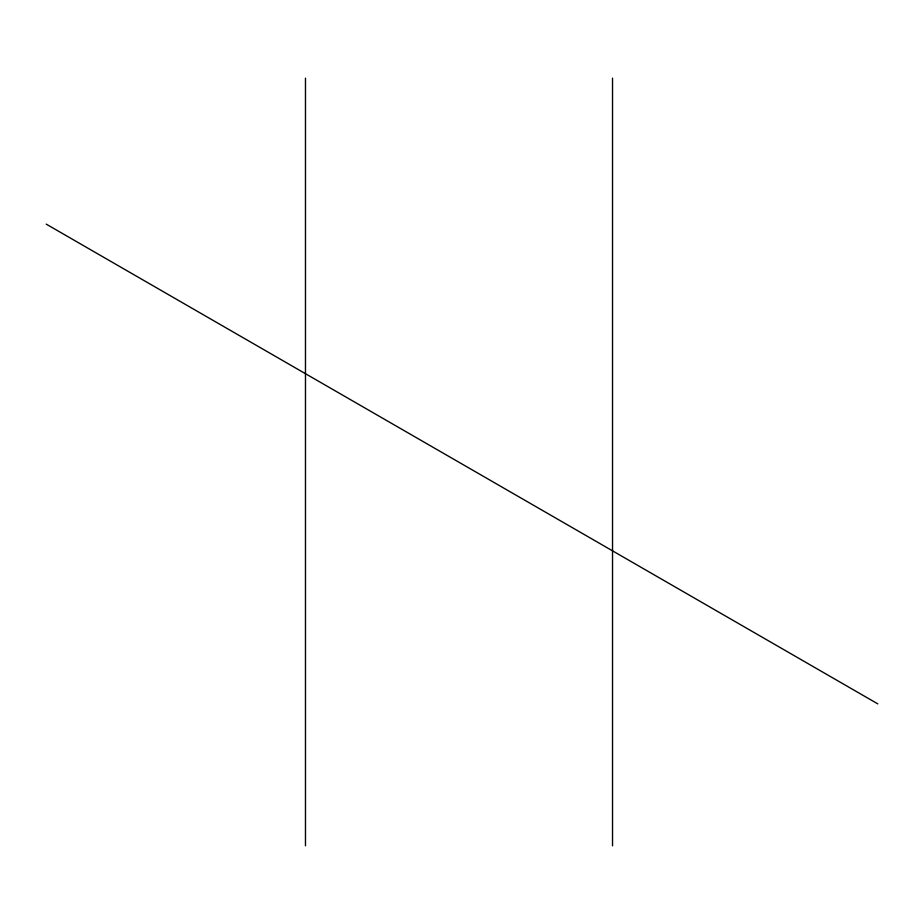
<?xml version="1.0" encoding="UTF-8"?>
<svg xmlns="http://www.w3.org/2000/svg" width="924" height="924" viewBox="0 0 924 924"><rect width="100%" height="100%" fill="white"/><g stroke="black" fill="none" stroke-linecap="round" stroke-linejoin="round"><path stroke-width="1.39" d="M46.2 224.116L877.8 703.88M612.531 78.182L612.531 845.818M305.474 78.182L305.474 845.818"/></g></svg>
